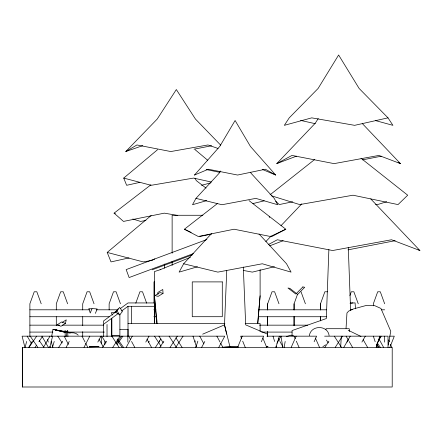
<?xml version="1.0" encoding="UTF-8"?>
<svg xmlns="http://www.w3.org/2000/svg" width="442" height="442" viewBox="0 0 442 442"><rect width="100%" height="100%" fill="white"/><g stroke="black" fill="none" stroke-linecap="round" stroke-linejoin="round"><path stroke-width="0.66" d="M22.327 386.999L22.327 347.368L392.209 347.368L392.209 386.999L22.327 386.999L22.327 347.368M127.843 342.097L127.843 336.169M128.009 336.345L128.009 306.295L154.429 306.295M159.65 342.097L159.65 340.782M260.106 331.522L260.106 323.489L245.205 323.489M267.659 303.787L267.659 309.919L267.659 303.787L272.018 291.781L274.62 291.781L278.979 303.787M294.079 303.787L294.079 309.919L294.079 303.787L297.521 294.306M320.5 303.787L320.5 309.919L320.5 303.787L324.859 291.781L327.461 291.781M328.876 249.57L326.323 318.549L292.052 330.566L292.112 335.953M226.746 270.46L224.508 324.87L226.647 334.169M164.529 268.178L164.733 264.045M340.705 346.71L341.307 336.169M346.047 328.395L346.953 312.997L348.661 311.102L353.44 308.947L366.584 305.367L374.357 305.505L380.949 308.455L390.756 331.257L388.264 345.042M257.774 323.489L260.106 295.803L260.106 269.565M257.697 323.489L260.106 295.803M325.92 329.732L326.069 328.704L349.224 328.704L349.523 331.5M284.184 347.368L285.173 341.439M51.615 336.55L53.001 329.312L65.333 332.395L53.001 329.312M65.41 323.433L61.676 321.936L57.211 324.776L60.946 326.273L65.41 323.433L66.256 319.848L62.35 322.334M25.139 347.368L26.631 341.439M49.797 347.368L52.615 336.169M52.454 347.368L54.233 341.439M275.907 347.368L279.333 336.169M376.192 347.368L379.816 336.169M195.817 347.368L197.856 341.147M309.361 335.716C310.693 324.981 327.743 324.748 329.108 335.605M135.788 303.157L139.921 291.781L142.517 291.781L146.65 303.157M349.904 295.571L351.279 291.781L353.876 291.781L358.241 303.787M389.861 347.368L394.308 336.169L389.546 336.169M95.384 313.395L97.157 308.947L92.03 308.555L90.256 312.997L88.814 308.621L92.019 308.864M237.641 347.368L242.227 336.169M261.377 341.771L263.664 336.169L240.652 336.169L241.675 338.66M291.19 347.368L296.146 336.169M314.129 341.771L316.61 336.169L266.902 336.169M377.17 343.638L380.551 336.169M346.981 342.064L348.434 339.119M66.173 347.368L69.217 341.473M84.013 347.368L89.798 336.169M201.657 347.368L204.795 341.473M218.796 347.368L224.763 336.169L22.1 336.169L24.918 347.368M97.815 342.064L101.014 336.169M220.354 171.021L219.017 173.391L195.961 198.381L192.513 204.729L206.674 200.618M126.197 347.368L132.274 336.169M211.63 233.453L183.662 263.775L179.126 272.117L197.436 266.808M145.794 342.064L148.993 336.169M378.236 341.473L381.153 336.169M276.941 343.241L281.007 336.169M343.81 347.368L350.252 336.169M361.915 342.064L365.307 336.169M28.747 347.368L32.172 341.473M43.449 347.368L49.963 336.169M318.229 118.555L315.268 123.213L276.775 163.623L296.46 156.159M324.887 347.368L328.854 341.207M335.24 347.368L342.456 336.169M58.72 347.368L62.698 341.207M102.594 347.368L106.572 341.207M112.793 347.368L120.031 336.169M148.512 342.329L149.236 341.207M155.462 347.368L160.888 338.97M159.866 347.368L163.844 341.207M170.065 347.368L177.303 336.169M175.772 347.368L183.005 336.169M29.023 347.368L36.658 336.169M35.078 347.368L36.609 345.13M38.896 341.771L42.714 336.169M116.45 343.451L121.544 336.169M117.02 344.572L122.893 336.169M195.552 347.368L196.336 346.252M66.499 336.329L66.294 331.953L67.615 330.307L67.908 336.555M118.18 308.759L115.428 312.124L119.71 314.859L122.456 311.494L119.649 307.405L116.903 310.77L119.71 314.859M275.697 175.038L265.371 169.242L237.586 175.038L208.326 169.242L194.497 175.038L219.762 146.429L235.1 120.495L250.432 146.429L275.697 175.038L262.498 169.501M265.846 241.586L271.051 236.122M280.979 225.702L301.781 203.861M142.805 145.617L125.777 151.545L157.242 119.025L176.33 89.544L195.419 119.025L220.685 145.142M139.893 182.358L126.639 185.303L123.732 178.087L157.567 149.678M129.025 257.907L111.019 261.907L107.202 252.426L151.142 215.525M270.073 194.784L314.577 159.568M249.001 200.596L285.797 229.221L270.454 236.492L234.072 229.221L198.287 236.492L184.397 229.221L217.409 203.547M177.794 215.475L164.341 213.149L123.489 221.414L114.08 213.149L150.954 184.778M116.395 311.488L103.671 320.853L103.671 324.207L118.252 313.477M120.263 308.638L128.009 302.941L154.429 302.941L154.429 323.489M121.5 311.085L128.009 306.295M322.859 346.699L325.599 344.859M163.048 293.377L158.103 296.383L155.026 295.554L159.965 292.543L163.048 293.377L162.772 289.46L157.833 292.466L157.971 294.427M125.777 151.545L136.937 144.959L170.805 151.545L207.961 144.959L218.055 148.473M194.497 175.038L195.64 174.391M276.775 163.623L291.98 155.435L334.075 163.623L378.871 155.435L400.463 163.623L362.451 123.71M268.239 244.647L277.322 239.757L332.644 250.52L391.524 239.757L419.9 250.52L370.733 198.894M152.346 260.211L154.772 258.94M285.797 229.221L271.913 236.492L270.559 236.221M202.679 334.169L224.508 324.87L229.928 346.716L238.183 347.103M160.059 269.753L190.408 257.316M269.592 245.874L283.134 240.735M206.884 239.525L126.169 269.598L129.13 277.543L193.32 253.625M152.131 269.824L192.8 254.675M160.418 269.637L154.429 271.576L154.429 295.803L156.661 323.489M386.722 201.729L377.545 204.585L375.518 204.226M286.256 336.638L291.284 335.108L293.637 335.837M201.513 185.303L210.652 182.894M252.89 203.591L264.228 200.823M274.465 266.719L252.349 272.117L243.592 270.471M388.01 117.859L354.633 125.335L311.726 117.859L284.328 125.335L289.228 117.859L318.118 88.444L338.622 55.001L359.119 88.444L388.01 117.859L392.91 125.335L375.297 120.528M292.648 201.784L279.206 204.585L275.825 201.303M199.74 236.492L211.193 234.205M194.049 149.175L211.663 145.75M362.539 159.855L381.247 156.214M347.964 249.863L395.192 240.68M145.937 220.481L140.556 221.414L132.81 218.994M152.07 260.404L143.236 261.907L107.202 252.426M352.904 302.836L350.009 303.201L355.086 302.881L355.484 308.803M229.928 346.716L222.21 347.252M350.451 309.787L352.357 309.665M238.205 346.815L224.508 347.219M114.749 312.074L116.108 312.041M115.318 312.638L111.24 312.726L112.495 315.041M202.878 215.271L172.131 215.271L172.131 253.205M29.879 309.803L89.494 309.803M96.268 309.803L117.942 309.803M153.849 309.803L155.882 309.803M258.852 309.803L326.594 309.803M381.33 309.803L384.662 309.803M29.879 316.732L109.135 316.732M153.849 316.732L156.556 316.732M258.172 316.732L326.594 316.732M128.009 323.489L224.884 323.489M29.879 325.157L59.687 325.157M62.394 325.157L103.715 325.157M259.531 325.157L307.626 325.157M119.898 329.456L128.009 329.456M29.879 332.086L52.907 332.086M67.134 332.086L104.395 332.086M261.559 332.086L292.046 332.086M324.616 336.169L388.021 336.169L388.021 347.368M67.322 332.616L73.925 332.876L76.306 333.677L78.195 335.135M67.156 332.671L69.466 332.887L67.51 332.406M64.068 331.738L55.289 329.87L64.908 331.76M55.289 329.87L67.996 331.948L70.471 333.03M206.149 169.518L220.039 172.413M67.444 332.456L69.466 332.887M211.447 182.06L193.552 178.087L151.147 185.303L123.732 178.087M300.577 120.401L315.262 123.688M195.961 198.381L221.972 204.729L255.796 198.381L277.687 204.729L274.233 198.381L251.178 173.391L250.509 172.209M183.662 263.775L217.851 272.117L262.299 263.775L291.068 272.117L286.532 263.775L259.029 233.962M271.504 195.817L299.698 204.585L353.014 195.209L398.032 204.585L407.701 195.209L361.053 158.297M114.08 213.149L115.373 213.552M267.515 334.169L245.691 324.87L243.304 267.018M184.397 229.221L191.148 232.42M348.197 330.246L360.992 336.456M398.126 162.363L400.463 163.623M418.082 249.542L419.9 250.52M206.044 188.115L196.287 180.607L194.977 178.181M195.099 149.678L207.784 160.33M66.294 331.953L64.98 330.417L65.267 336.666M377.214 342.887L380.347 347.368M376.65 344.009L378.998 347.368M117.605 338.97L123.478 347.368M117.036 340.091L122.13 347.368M39.316 340.649L43.896 347.368M30.205 336.169L37.841 347.368M49.852 346.252L50.603 347.368M334.285 336.169L341.5 347.368M326.45 340.091L328.251 342.887M175.922 337.848L182.071 347.368M169.126 336.169L176.364 347.368M158.927 336.169L163.264 342.887M154.523 336.169L161.032 346.252M111.854 336.169L119.091 347.368M101.654 336.169L105.992 342.887M57.78 336.169L62.118 342.887M278.449 338.97L279.156 340.091M41.891 336.169L48.405 347.368M27.189 336.169L31.647 343.832M363.186 339.705L367.595 347.368M346.092 336.169L348.467 340.296M349.147 341.473L352.539 347.368M278.211 338.528L279.228 340.296M279.902 341.473L282.957 346.782M379.054 339.119L383.59 347.368M146.998 339.119L151.473 347.368M128.677 336.169L130.594 339.705M131.556 341.473L134.749 347.368M99.019 339.119L103.174 346.782M216.895 336.169L220.033 342.064M220.663 343.241L222.862 347.368M199.756 336.169L203.839 343.832M82.013 336.169L85.057 342.064M85.665 343.241L87.798 347.368M64.173 336.169L68.433 344.423M376.805 344.257L378.214 347.368M315.384 338.036L319.516 347.368M294.096 336.169L295.195 338.66M296.3 341.147L299.052 347.368M262.863 338.036L266.681 347.368M242.691 341.147L245.238 347.368M388.761 339.904L389.501 341.771M390.49 344.257L391.728 347.368M269.161 216.32L269.62 217.541M384.662 303.787L380.297 291.781L377.7 291.781L373.341 303.787L373.341 305.831M301.041 291.781L305.4 303.787M120.456 303.787L116.097 291.781L113.5 291.781L109.135 303.787L109.135 309.919M94.035 303.787L89.676 291.781L87.08 291.781L82.715 303.787L82.715 309.919M67.615 303.787L63.256 291.781L60.659 291.781L56.3 303.787L56.3 309.919M41.2 303.787L36.835 291.781L34.238 291.781L29.879 303.787L29.879 336.472M192.994 336.169L196.463 346.749M373.352 336.169L375.164 341.771M376.374 345.5L376.982 347.368M273.012 336.169L274.626 341.439M276.035 346.053L276.438 347.368M51.123 341.439L52.902 347.368M47.587 339.462L48.25 342.097M280.968 336.169L282.83 347.368M154.429 295.803L157.181 323.489M348.285 247.503L350.611 310.273M103.632 324.24L103.66 336.594M119.876 314.323L119.892 335.428L111.782 335.428L111.765 318.251L111.776 336.633M384.606 336.169L384.606 342.097M195.099 340.782L195.099 342.097M172.131 261.332L172.131 265.399M154.335 281.521L154.335 323.489M153.982 281.897L153.982 303.057M131.362 306.295L131.362 323.489M128.009 329.456L128.009 336.754M107.03 324.45L107.03 336.655M104.837 341.439L104.837 344.732M101.422 336.169L101.422 343.417M82.715 316.726L82.715 325.577M82.715 331.71L82.715 336.472M56.3 316.726L56.3 325.577M267.659 331.71L267.659 336.472L267.659 331.71M267.659 316.726L267.659 325.577L267.659 316.726M294.079 316.726L294.079 325.577L294.079 316.726M320.5 316.726L320.5 320.815L320.5 316.726M302.858 286.941L295.82 294.074L287.974 288.018L289.825 288.355L297.67 294.411L304.715 287.272L302.858 286.941M267.935 346.716L266.559 346.755L267.935 346.716M98.947 346.627L89.24 346.793L98.947 346.627M222.287 281.897L192.248 281.897L192.248 316.71L222.287 316.71L222.287 281.897"/></g></svg>
